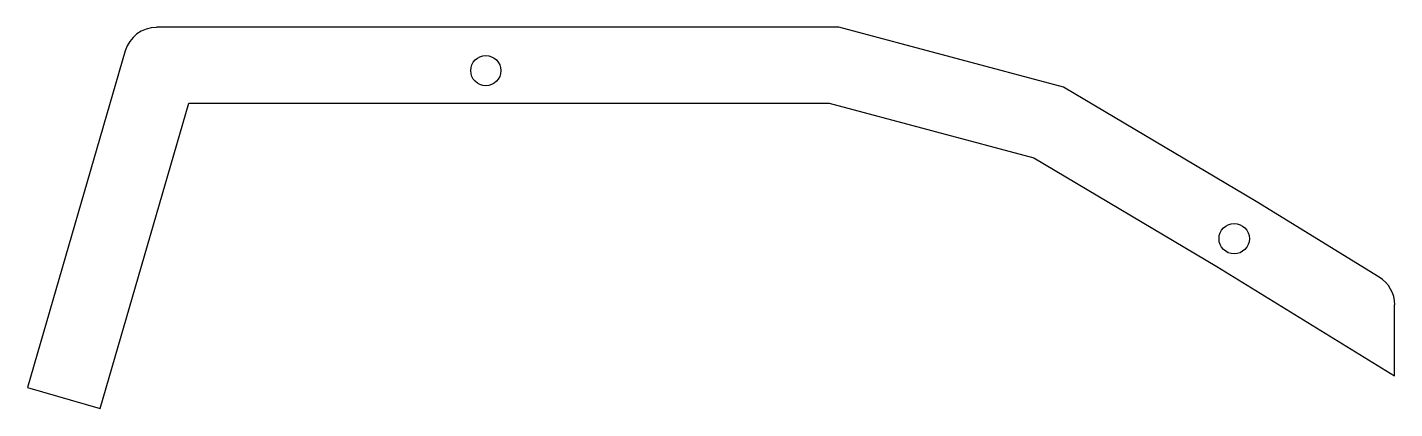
# Model space of a CAD drawing. Header units: millimetres. Extents: x -64 to 64, y -18 to 18.
import ezdxf

# ---------------------------------------------------------------- set-up
doc = ezdxf.new("R2010")
doc.units = ezdxf.units.MM
doc.layers.add('CUTOUTS', color=1, linetype='CONTINUOUS')
doc.layers.add('PERIMETER', color=5, linetype='CONTINUOUS')

msp = doc.modelspace()

# ---------------------------------------------------------------- linework, layer by layer
at = {"layer": 'CUTOUTS'}
for centre, radius in [((-21.23, 13.87), 1.42), ((49.29, -1.96), 1.43)]:
    msp.add_circle(centre, radius, dxfattribs=at)
at = {"layer": 'PERIMETER'}
for p, q in [((12.05, 17.95), (-52.26, 17.95)), ((33.2, 12.31), (12.05, 17.95)), ((-55.22, 15.73), (-64.43, -15.97)), ((51.37, 1.54), (33.2, 12.31)), ((-57.56, -17.96), (-49.2, 10.8)), ((-49.2, 10.8), (11.12, 10.8)), ((11.12, 10.8), (30.41, 5.65)), ((30.41, 5.65), (47.67, -4.58)), ((62.95, -5.58), (51.37, 1.54)), ((47.67, -4.58), (64.41, -14.88)), ((64.41, -14.88), (64.41, -8.2)), ((-64.43, -15.97), (-57.56, -17.96))]:
    msp.add_line(p, q, dxfattribs=at)
for centre, radius, start, end in [((-52.26, 14.87), 3.07, 90, 163.791), ((61.34, -8.2), 3.08, 0, 58.3925)]:
    msp.add_arc(centre, radius, start, end, dxfattribs=at)

doc.saveas('drawing.dxf')
